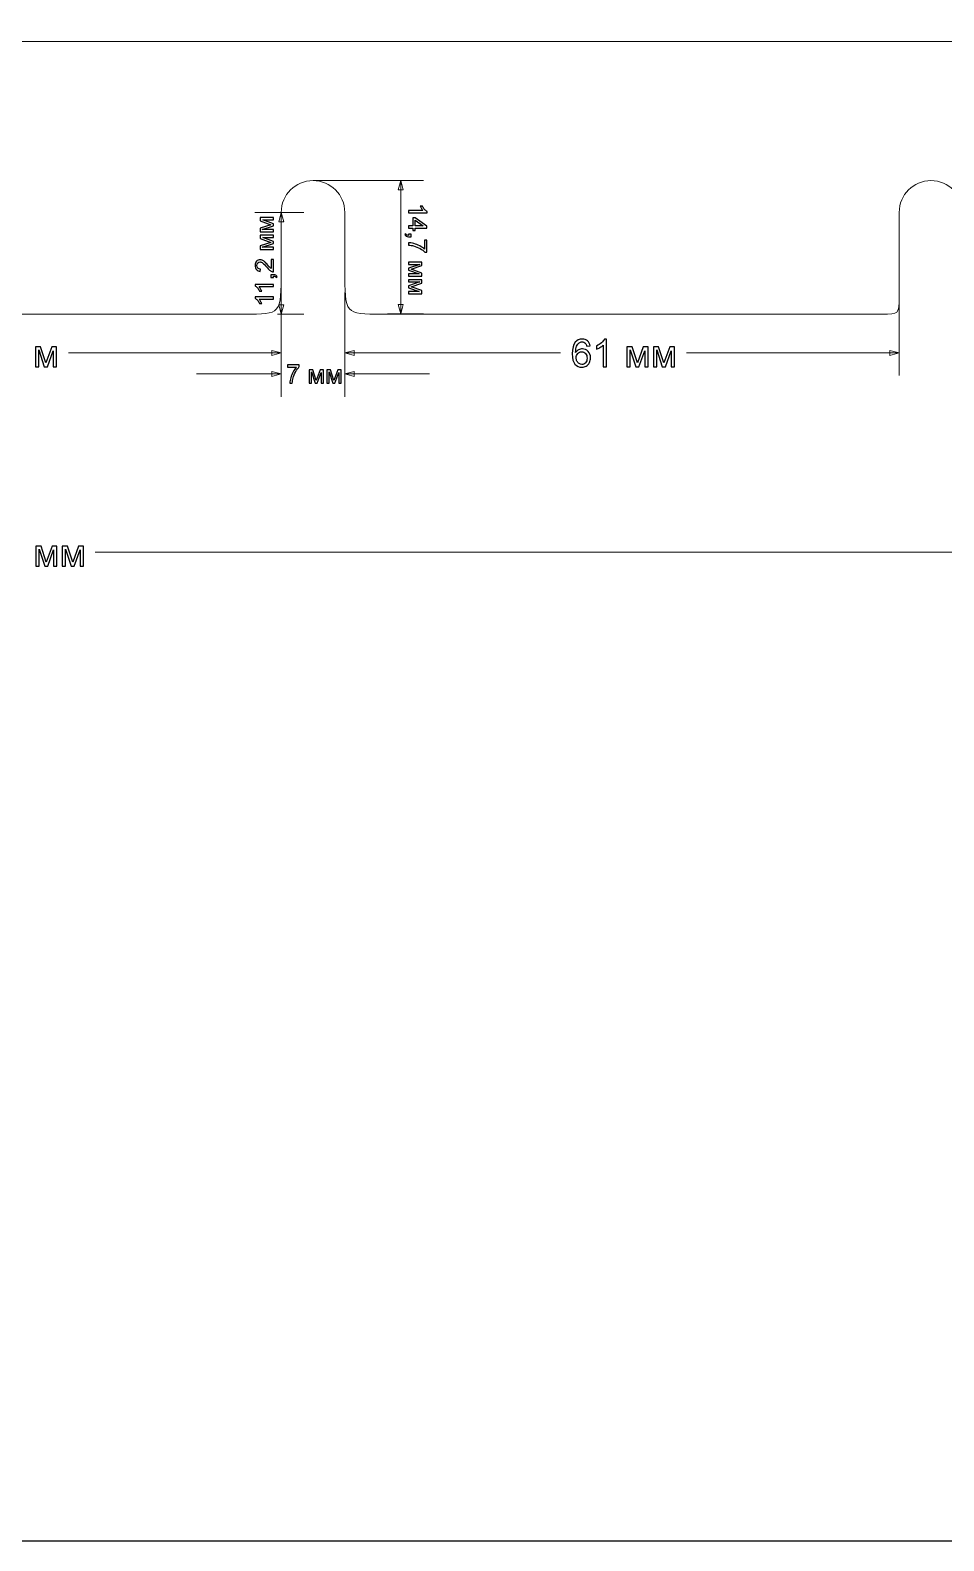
# Model space of a CAD drawing. Header units: centimetres. Extents: x -21 to 21, y -14.8 to 14.8.
# Drawn here: x 0.08 to 10.13, y -14.85 to 1.78 of the extents above; entities that cross this region are included whole.
import ezdxf

# ---------------------------------------------------------------- set-up
doc = ezdxf.new("R2010")
doc.units = ezdxf.units.CM
doc.header["$MEASUREMENT"] = 0
doc.layers.add('layer 1', color=7, linetype='Continuous')

msp = doc.modelspace()

# ---------------------------------------------------------------- linework, layer by layer
at = {"layer": 'layer 1', "color": 250}
msp.add_lwpolyline([(-21, -14.85), (21, -14.85), (21, 14.85), (-21, 14.85), (-21, -14.85)], close=True, dxfattribs=at)
at = {"layer": 'layer 1', "color": 254, "lineweight": 20}
msp.add_open_spline([(-16.71213, 1.65152), (-16.71213, 1.65152), (16.28787, 1.65152), (16.28787, 1.65152), (16.28787, 1.65152), (16.28787, 1.65152), (16.28787, 0.45152), (16.28787, 0.45152), (16.28787, 0.45152), (16.28787, 0.45152), (17.78787, 0.45152), (17.78787, 0.45152), (17.78787, 0.45152), (17.78787, 0.45152), (17.78787, -1.34848), (17.78787, -1.34848), (17.78787, -1.34848), (17.78787, -1.34848), (17.34791, -1.34848), (17.34791, -1.34848), (17.34791, -1.34848), (17.13286, -1.34848), (17.13787, -1.3462), (17.13787, -1.1144), (17.13787, -1.1144), (17.13787, -1.1144), (17.13787, -0.22848), (17.13787, -0.22848), (17.13787, -0.22848), (17.13787, -0.03518), (16.98117, 0.12152), (16.78787, 0.12152), (16.78787, 0.12152), (16.59457, 0.12152), (16.43787, -0.03518), (16.43787, -0.22848), (16.43787, -0.22848), (16.43787, -0.22848), (16.43787, -1.10944), (16.43787, -1.10944), (16.43787, -1.10944), (16.43787, -1.35629), (16.43761, -1.34848), (16.20689, -1.34848), (16.20689, -1.34848), (16.20689, -1.34848), (10.52493, -1.34848), (10.52493, -1.34848), (10.52493, -1.34848), (10.34237, -1.34848), (10.33787, -1.34997), (10.33787, -1.13752), (10.33787, -1.13752), (10.33787, -1.13752), (10.33787, -0.22848), (10.33787, -0.22848), (10.33787, -0.22848), (10.33787, -0.03518), (10.18117, 0.12152), (9.98787, 0.12152), (9.98787, 0.12152), (9.79457, 0.12152), (9.63787, -0.03518), (9.63787, -0.22848), (9.63787, -0.22848), (9.63787, -0.22848), (9.63787, -1.14909), (9.63787, -1.14909), (9.63787, -1.14909), (9.63787, -1.3535), (9.63332, -1.34848), (9.44675, -1.34848), (9.44675, -1.34848), (9.44675, -1.34848), (3.95002, -1.34848), (3.95002, -1.34848), (3.95002, -1.34848), (3.53664, -1.34848), (3.53787, -1.35182), (3.53787, -0.86136), (3.53787, -0.86136), (3.53787, -0.86136), (3.53787, -0.22848), (3.53787, -0.22848), (3.53787, -0.22848), (3.53787, -0.03518), (3.38117, 0.12152), (3.18787, 0.12152), (3.18787, 0.12152), (2.99457, 0.12152), (2.83787, -0.03518), (2.83787, -0.22848), (2.83787, -0.22848), (2.83787, -0.22848), (2.83787, -0.86632), (2.83787, -0.86632), (2.83787, -0.86632), (2.83787, -1.35671), (2.83664, -1.34848), (2.43197, -1.34848), (2.43197, -1.34848), (2.43197, -1.34848), (-2.85623, -1.34848), (-2.85623, -1.34848), (-2.85623, -1.34848), (-3.2609, -1.34848), (-3.26213, -1.35671), (-3.26213, -0.86632), (-3.26213, -0.86632), (-3.26213, -0.86632), (-3.26213, -0.22848), (-3.26213, -0.22848), (-3.26213, -0.22848), (-3.26213, -0.03518), (-3.41883, 0.12152), (-3.61213, 0.12152), (-3.61213, 0.12152), (-3.80543, 0.12152), (-3.96213, -0.03518), (-3.96213, -0.22848), (-3.96213, -0.22848), (-3.96213, -0.22848), (-3.96213, -0.86136), (-3.96213, -0.86136), (-3.96213, -0.86136), (-3.96213, -1.35182), (-3.9609, -1.34848), (-4.37428, -1.34848), (-4.37428, -1.34848), (-4.37428, -1.34848), (-9.87101, -1.34848), (-9.87101, -1.34848), (-9.87101, -1.34848), (-10.05758, -1.34848), (-10.06213, -1.3535), (-10.06213, -1.14909), (-10.06213, -1.14909), (-10.06213, -1.14909), (-10.06213, -0.22848), (-10.06213, -0.22848), (-10.06213, -0.22848), (-10.06213, -0.03518), (-10.21883, 0.12152), (-10.41213, 0.12152), (-10.41213, 0.12152), (-10.60543, 0.12152), (-10.76213, -0.03518), (-10.76213, -0.22848), (-10.76213, -0.22848), (-10.76213, -0.22848), (-10.76213, -1.13752), (-10.76213, -1.13752), (-10.76213, -1.13752), (-10.76213, -1.34997), (-10.76663, -1.34848), (-10.94919, -1.34848), (-10.94919, -1.34848), (-10.94919, -1.34848), (-16.63115, -1.34848), (-16.63115, -1.34848), (-16.63115, -1.34848), (-16.86187, -1.34848), (-16.86213, -1.35629), (-16.86213, -1.10944), (-16.86213, -1.10944), (-16.86213, -1.10944), (-16.86213, -0.22848), (-16.86213, -0.22848), (-16.86213, -0.22848), (-16.86213, -0.03518), (-17.01883, 0.12152), (-17.21213, 0.12152), (-17.21213, 0.12152), (-17.40543, 0.12152), (-17.56213, -0.03518), (-17.56213, -0.22848), (-17.56213, -0.22848), (-17.56213, -0.22848), (-17.56213, -1.1144), (-17.56213, -1.1144), (-17.56213, -1.1144), (-17.56213, -1.3462), (-17.55712, -1.34848), (-17.77217, -1.34848), (-17.77217, -1.34848), (-17.77217, -1.34848), (-18.21213, -1.34848), (-18.21213, -1.34848), (-18.21213, -1.34848), (-18.21213, -1.34848), (-18.21213, 0.45152), (-18.21213, 0.45152), (-18.21213, 0.45152), (-18.21213, 0.45152), (-16.71213, 0.45152), (-16.71213, 0.45152), (-16.71213, 0.45152), (-16.71213, 0.45152), (-16.71213, 1.65152), (-16.71213, 1.65152)], degree=3, knots=[0, 0, 0, 0, 0.01960784, 0.01960784, 0.01960784, 0.01960784, 0.03921569, 0.03921569, 0.03921569, 0.03921569, 0.05882353, 0.05882353, 0.05882353, 0.05882353, 0.07843137, 0.07843137, 0.07843137, 0.07843137, 0.09803922, 0.09803922, 0.09803922, 0.09803922, 0.11764706, 0.11764706, 0.11764706, 0.11764706, 0.1372549, 0.1372549, 0.1372549, 0.1372549, 0.15686275, 0.15686275, 0.15686275, 0.15686275, 0.17647059, 0.17647059, 0.17647059, 0.17647059, 0.19607843, 0.19607843, 0.19607843, 0.19607843, 0.21568627, 0.21568627, 0.21568627, 0.21568627, 0.23529412, 0.23529412, 0.23529412, 0.23529412, 0.25490196, 0.25490196, 0.25490196, 0.25490196, 0.2745098, 0.2745098, 0.2745098, 0.2745098, 0.29411765, 0.29411765, 0.29411765, 0.29411765, 0.31372549, 0.31372549, 0.31372549, 0.31372549, 0.33333333, 0.33333333, 0.33333333, 0.33333333, 0.35294118, 0.35294118, 0.35294118, 0.35294118, 0.37254902, 0.37254902, 0.37254902, 0.37254902, 0.39215686, 0.39215686, 0.39215686, 0.39215686, 0.41176471, 0.41176471, 0.41176471, 0.41176471, 0.43137255, 0.43137255, 0.43137255, 0.43137255, 0.45098039, 0.45098039, 0.45098039, 0.45098039, 0.47058824, 0.47058824, 0.47058824, 0.47058824, 0.49019608, 0.49019608, 0.49019608, 0.49019608, 0.50980392, 0.50980392, 0.50980392, 0.50980392, 0.52941176, 0.52941176, 0.52941176, 0.52941176, 0.54901961, 0.54901961, 0.54901961, 0.54901961, 0.56862745, 0.56862745, 0.56862745, 0.56862745, 0.58823529, 0.58823529, 0.58823529, 0.58823529, 0.60784314, 0.60784314, 0.60784314, 0.60784314, 0.62745098, 0.62745098, 0.62745098, 0.62745098, 0.64705882, 0.64705882, 0.64705882, 0.64705882, 0.66666667, 0.66666667, 0.66666667, 0.66666667, 0.68627451, 0.68627451, 0.68627451, 0.68627451, 0.70588235, 0.70588235, 0.70588235, 0.70588235, 0.7254902, 0.7254902, 0.7254902, 0.7254902, 0.74509804, 0.74509804, 0.74509804, 0.74509804, 0.76470588, 0.76470588, 0.76470588, 0.76470588, 0.78431373, 0.78431373, 0.78431373, 0.78431373, 0.80392157, 0.80392157, 0.80392157, 0.80392157, 0.82352941, 0.82352941, 0.82352941, 0.82352941, 0.84313725, 0.84313725, 0.84313725, 0.84313725, 0.8627451, 0.8627451, 0.8627451, 0.8627451, 0.88235294, 0.88235294, 0.88235294, 0.88235294, 0.90196078, 0.90196078, 0.90196078, 0.90196078, 0.92156863, 0.92156863, 0.92156863, 0.92156863, 0.94117647, 0.94117647, 0.94117647, 0.94117647, 0.96078431, 0.96078431, 0.96078431, 0.96078431, 1, 1, 1, 1], dxfattribs=at)
at = {"layer": 'layer 1', "color": 155, "lineweight": 9}
for points in [[(3.18787, 0.12152), (3.18787, 0.12152), (4.05436, 0.12152), (4.05436, 0.12152)], [(4.00669, 0.12155), (4.00669, 0.12155), (4.40339, 0.1216), (4.40339, 0.1216)], [(4.1534, 0.12157), (4.1534, 0.12157), (4.15357, -1.34541), (4.15357, -1.34541)], [(2.546, -0.23129), (2.546, -0.23129), (3.0887, -0.23129), (3.0887, -0.23129)], [(2.8387, -1.34817), (2.8387, -1.34817), (2.8387, -0.23129), (2.8387, -0.23129)], [(2.83787, -1.11632), (2.83787, -1.11632), (2.83787, -2.02574), (2.83787, -2.02574)], [(3.53787, -1.11136), (3.53787, -1.11136), (3.53787, -2.02574), (3.53787, -2.02574)], [(9.63787, -1.11136), (9.63787, -1.11136), (9.63787, -2.02574), (9.63787, -2.02574)], [(2.83771, -1.21215), (2.83771, -1.21215), (2.83771, -2.25732), (2.83771, -2.25732)], [(3.53802, -1.21215), (3.53802, -1.21215), (3.53802, -2.25732), (3.53802, -2.25732)], [(2.796, -1.34817), (2.796, -1.34817), (3.0887, -1.34817), (3.0887, -1.34817)], [(4.00686, -1.34543), (4.00686, -1.34543), (4.40356, -1.34538), (4.40356, -1.34538)], [(0.49584, -1.77574), (0.49584, -1.77574), (2.83787, -1.77574), (2.83787, -1.77574)], [(3.53787, -1.77574), (3.53787, -1.77574), (5.91209, -1.77574), (5.91209, -1.77574)], [(7.29584, -1.77574), (7.29584, -1.77574), (9.63787, -1.77574), (9.63787, -1.77574)], [(2.83771, -2.00732), (2.83771, -2.00732), (1.90444, -2.00732), (1.90444, -2.00732)], [(4.47129, -2.00732), (4.47129, -2.00732), (3.53802, -2.00732), (3.53802, -2.00732)], [(17.78787, -3.96878), (17.78787, -3.96878), (0.79093, -3.96878), (0.79093, -3.96878)]]:
    msp.add_open_spline(points, degree=3, dxfattribs=at)
for points in [[(4.12619, 0.01997), (4.12619, 0.01997), (4.1534, 0.12157), (4.1534, 0.12157), (4.1534, 0.12157), (4.1534, 0.12157), (4.18063, 0.01997), (4.18063, 0.01997), (4.18063, 0.01997), (4.18063, 0.01997), (4.12619, 0.01997), (4.12619, 0.01997)], [(2.86592, -0.33288), (2.86592, -0.33288), (2.8387, -0.23129), (2.8387, -0.23129), (2.8387, -0.23129), (2.8387, -0.23129), (2.81147, -0.33288), (2.81147, -0.33288), (2.81147, -0.33288), (2.81147, -0.33288), (2.86592, -0.33288), (2.86592, -0.33288)], [(2.86592, -1.24657), (2.86592, -1.24657), (2.8387, -1.34817), (2.8387, -1.34817), (2.8387, -1.34817), (2.8387, -1.34817), (2.81147, -1.24657), (2.81147, -1.24657), (2.81147, -1.24657), (2.81147, -1.24657), (2.86592, -1.24657), (2.86592, -1.24657)], [(4.12633, -1.24381), (4.12633, -1.24381), (4.15357, -1.34541), (4.15357, -1.34541), (4.15357, -1.34541), (4.15357, -1.34541), (4.18078, -1.24381), (4.18078, -1.24381), (4.18078, -1.24381), (4.18078, -1.24381), (4.12633, -1.24381), (4.12633, -1.24381)], [(2.73627, -1.80296), (2.73627, -1.80296), (2.83787, -1.77574), (2.83787, -1.77574), (2.83787, -1.77574), (2.83787, -1.77574), (2.73627, -1.74851), (2.73627, -1.74851), (2.73627, -1.74851), (2.73627, -1.74851), (2.73627, -1.80296), (2.73627, -1.80296)], [(3.63946, -1.80296), (3.63946, -1.80296), (3.53787, -1.77574), (3.53787, -1.77574), (3.53787, -1.77574), (3.53787, -1.77574), (3.63946, -1.74851), (3.63946, -1.74851), (3.63946, -1.74851), (3.63946, -1.74851), (3.63946, -1.80296), (3.63946, -1.80296)], [(9.53627, -1.80296), (9.53627, -1.80296), (9.63787, -1.77574), (9.63787, -1.77574), (9.63787, -1.77574), (9.63787, -1.77574), (9.53627, -1.74851), (9.53627, -1.74851), (9.53627, -1.74851), (9.53627, -1.74851), (9.53627, -1.80296), (9.53627, -1.80296)], [(2.73611, -1.98009), (2.73611, -1.98009), (2.83771, -2.00732), (2.83771, -2.00732), (2.83771, -2.00732), (2.83771, -2.00732), (2.73611, -2.03454), (2.73611, -2.03454), (2.73611, -2.03454), (2.73611, -2.03454), (2.73611, -1.98009), (2.73611, -1.98009)], [(3.63961, -1.98009), (3.63961, -1.98009), (3.53802, -2.00732), (3.53802, -2.00732), (3.53802, -2.00732), (3.53802, -2.00732), (3.63961, -2.03454), (3.63961, -2.03454), (3.63961, -2.03454), (3.63961, -2.03454), (3.63961, -1.98009), (3.63961, -1.98009)]]:
    msp.add_open_spline(points, degree=3, knots=[0, 0, 0, 0, 0.25, 0.25, 0.25, 0.25, 0.5, 0.5, 0.5, 0.5, 1, 1, 1, 1], dxfattribs=at)
at = {"layer": 'layer 1', "color": 155}
for points, knots in [([(4.2395, -0.23395), (4.2395, -0.23395), (4.2395, -0.20911), (4.2395, -0.20911), (4.2395, -0.20911), (4.2395, -0.20911), (4.39764, -0.20911), (4.39764, -0.20911), (4.39764, -0.20911), (4.3919, -0.20314), (4.38621, -0.19528), (4.38052, -0.18559), (4.38052, -0.18559), (4.37482, -0.1759), (4.37054, -0.16715), (4.36772, -0.15944), (4.36772, -0.15944), (4.36772, -0.15944), (4.39171, -0.15944), (4.39171, -0.15944), (4.39171, -0.15944), (4.3982, -0.17332), (4.4061, -0.18545), (4.41542, -0.19585), (4.41542, -0.19585), (4.42468, -0.20624), (4.43367, -0.21363), (4.44242, -0.21795), (4.44242, -0.21795), (4.44242, -0.21795), (4.44242, -0.23395), (4.44242, -0.23395), (4.44242, -0.23395), (4.44242, -0.23395), (4.2395, -0.23395), (4.2395, -0.23395)], [0, 0, 0, 0, 0.1, 0.1, 0.1, 0.1, 0.2, 0.2, 0.2, 0.2, 0.3, 0.3, 0.3, 0.3, 0.4, 0.4, 0.4, 0.4, 0.5, 0.5, 0.5, 0.5, 0.6, 0.6, 0.6, 0.6, 0.7, 0.7, 0.7, 0.7, 0.8, 0.8, 0.8, 0.8, 1, 1, 1, 1]), ([(2.60615, -0.44196), (2.60615, -0.44196), (2.60615, -0.40376), (2.60615, -0.40376), (2.60615, -0.40376), (2.60615, -0.40376), (2.72336, -0.36505), (2.72336, -0.36505), (2.72336, -0.36505), (2.72336, -0.36505), (2.60615, -0.3222), (2.60615, -0.3222), (2.60615, -0.3222), (2.60615, -0.3222), (2.60615, -0.28674), (2.60615, -0.28674), (2.60615, -0.28674), (2.60615, -0.28674), (2.75262, -0.28674), (2.75262, -0.28674), (2.75262, -0.28674), (2.75262, -0.28674), (2.75262, -0.31157), (2.75262, -0.31157), (2.75262, -0.31157), (2.75262, -0.31157), (2.6347, -0.31157), (2.6347, -0.31157), (2.6347, -0.31157), (2.6347, -0.31157), (2.75262, -0.3547), (2.75262, -0.3547), (2.75262, -0.3547), (2.75262, -0.3547), (2.75262, -0.37691), (2.75262, -0.37691), (2.75262, -0.37691), (2.75262, -0.37691), (2.62905, -0.41769), (2.62905, -0.41769), (2.62905, -0.41769), (2.62905, -0.41769), (2.75262, -0.41769), (2.75262, -0.41769), (2.75262, -0.41769), (2.75262, -0.41769), (2.75262, -0.44196), (2.75262, -0.44196), (2.75262, -0.44196), (2.75262, -0.44196), (2.60615, -0.44196), (2.60615, -0.44196)], [0, 0, 0, 0, 0.07142857, 0.07142857, 0.07142857, 0.07142857, 0.14285714, 0.14285714, 0.14285714, 0.14285714, 0.21428571, 0.21428571, 0.21428571, 0.21428571, 0.28571429, 0.28571429, 0.28571429, 0.28571429, 0.35714286, 0.35714286, 0.35714286, 0.35714286, 0.42857143, 0.42857143, 0.42857143, 0.42857143, 0.5, 0.5, 0.5, 0.5, 0.57142857, 0.57142857, 0.57142857, 0.57142857, 0.64285714, 0.64285714, 0.64285714, 0.64285714, 0.71428571, 0.71428571, 0.71428571, 0.71428571, 0.78571429, 0.78571429, 0.78571429, 0.78571429, 0.85714286, 0.85714286, 0.85714286, 0.85714286, 1, 1, 1, 1]), ([(4.2395, -0.37708), (4.2395, -0.37708), (4.28776, -0.37708), (4.28776, -0.37708), (4.28776, -0.37708), (4.28776, -0.37708), (4.28776, -0.28931), (4.28776, -0.28931), (4.28776, -0.28931), (4.28776, -0.28931), (4.31062, -0.28931), (4.31062, -0.28931), (4.31062, -0.28931), (4.31062, -0.28931), (4.44157, -0.38159), (4.44157, -0.38159), (4.44157, -0.38159), (4.44157, -0.38159), (4.44157, -0.40191), (4.44157, -0.40191), (4.44157, -0.40191), (4.44157, -0.40191), (4.31062, -0.40191), (4.31062, -0.40191), (4.31062, -0.40191), (4.31062, -0.40191), (4.31062, -0.42929), (4.31062, -0.42929), (4.31062, -0.42929), (4.31062, -0.42929), (4.28776, -0.42929), (4.28776, -0.42929), (4.28776, -0.42929), (4.28776, -0.42929), (4.28776, -0.40191), (4.28776, -0.40191), (4.28776, -0.40191), (4.28776, -0.40191), (4.2395, -0.40191), (4.2395, -0.40191), (4.2395, -0.40191), (4.2395, -0.40191), (4.2395, -0.37708), (4.2395, -0.37708)], [0, 0, 0, 0, 0.08333333, 0.08333333, 0.08333333, 0.08333333, 0.16666667, 0.16666667, 0.16666667, 0.16666667, 0.25, 0.25, 0.25, 0.25, 0.33333333, 0.33333333, 0.33333333, 0.33333333, 0.41666667, 0.41666667, 0.41666667, 0.41666667, 0.5, 0.5, 0.5, 0.5, 0.58333333, 0.58333333, 0.58333333, 0.58333333, 0.66666667, 0.66666667, 0.66666667, 0.66666667, 0.75, 0.75, 0.75, 0.75, 0.83333333, 0.83333333, 0.83333333, 0.83333333, 1, 1, 1, 1]), ([(4.31062, -0.37708), (4.31062, -0.37708), (4.40154, -0.37708), (4.40154, -0.37708), (4.40154, -0.37708), (4.40154, -0.37708), (4.31062, -0.31372), (4.31062, -0.31372), (4.31062, -0.31372), (4.31062, -0.31372), (4.31062, -0.37708), (4.31062, -0.37708)], [0, 0, 0, 0, 0.25, 0.25, 0.25, 0.25, 0.5, 0.5, 0.5, 0.5, 1, 1, 1, 1]), ([(2.60615, -0.63599), (2.60615, -0.63599), (2.60615, -0.59779), (2.60615, -0.59779), (2.60615, -0.59779), (2.60615, -0.59779), (2.72336, -0.55908), (2.72336, -0.55908), (2.72336, -0.55908), (2.72336, -0.55908), (2.60615, -0.51623), (2.60615, -0.51623), (2.60615, -0.51623), (2.60615, -0.51623), (2.60615, -0.48077), (2.60615, -0.48077), (2.60615, -0.48077), (2.60615, -0.48077), (2.75262, -0.48077), (2.75262, -0.48077), (2.75262, -0.48077), (2.75262, -0.48077), (2.75262, -0.5056), (2.75262, -0.5056), (2.75262, -0.5056), (2.75262, -0.5056), (2.6347, -0.5056), (2.6347, -0.5056), (2.6347, -0.5056), (2.6347, -0.5056), (2.75262, -0.54873), (2.75262, -0.54873), (2.75262, -0.54873), (2.75262, -0.54873), (2.75262, -0.57094), (2.75262, -0.57094), (2.75262, -0.57094), (2.75262, -0.57094), (2.62905, -0.61172), (2.62905, -0.61172), (2.62905, -0.61172), (2.62905, -0.61172), (2.75262, -0.61172), (2.75262, -0.61172), (2.75262, -0.61172), (2.75262, -0.61172), (2.75262, -0.63599), (2.75262, -0.63599), (2.75262, -0.63599), (2.75262, -0.63599), (2.60615, -0.63599), (2.60615, -0.63599)], [0, 0, 0, 0, 0.07142857, 0.07142857, 0.07142857, 0.07142857, 0.14285714, 0.14285714, 0.14285714, 0.14285714, 0.21428571, 0.21428571, 0.21428571, 0.21428571, 0.28571429, 0.28571429, 0.28571429, 0.28571429, 0.35714286, 0.35714286, 0.35714286, 0.35714286, 0.42857143, 0.42857143, 0.42857143, 0.42857143, 0.5, 0.5, 0.5, 0.5, 0.57142857, 0.57142857, 0.57142857, 0.57142857, 0.64285714, 0.64285714, 0.64285714, 0.64285714, 0.71428571, 0.71428571, 0.71428571, 0.71428571, 0.78571429, 0.78571429, 0.78571429, 0.78571429, 0.85714286, 0.85714286, 0.85714286, 0.85714286, 1, 1, 1, 1]), ([(4.2395, -0.468), (4.2395, -0.468), (4.26772, -0.468), (4.26772, -0.468), (4.26772, -0.468), (4.26772, -0.468), (4.26772, -0.49622), (4.26772, -0.49622), (4.26772, -0.49622), (4.26772, -0.49622), (4.2395, -0.49622), (4.2395, -0.49622), (4.2395, -0.49622), (4.2291, -0.49622), (4.22069, -0.49439), (4.21429, -0.49067), (4.21429, -0.49067), (4.20789, -0.487), (4.20291, -0.48112), (4.19942, -0.47308), (4.19942, -0.47308), (4.19942, -0.47308), (4.21015, -0.4663), (4.21015, -0.4663), (4.21015, -0.4663), (4.21245, -0.47157), (4.21584, -0.47543), (4.22026, -0.47788), (4.22026, -0.47788), (4.22473, -0.48037), (4.23113, -0.48178), (4.2395, -0.48206), (4.2395, -0.48206), (4.2395, -0.48206), (4.2395, -0.468), (4.2395, -0.468)], [0, 0, 0, 0, 0.1, 0.1, 0.1, 0.1, 0.2, 0.2, 0.2, 0.2, 0.3, 0.3, 0.3, 0.3, 0.4, 0.4, 0.4, 0.4, 0.5, 0.5, 0.5, 0.5, 0.6, 0.6, 0.6, 0.6, 0.7, 0.7, 0.7, 0.7, 0.8, 0.8, 0.8, 0.8, 1, 1, 1, 1]), ([(4.41532, -0.53455), (4.41532, -0.53455), (4.43903, -0.53455), (4.43903, -0.53455), (4.43903, -0.53455), (4.43903, -0.53455), (4.43903, -0.66522), (4.43903, -0.66522), (4.43903, -0.66522), (4.43903, -0.66522), (4.41984, -0.66522), (4.41984, -0.66522), (4.41984, -0.66522), (4.40615, -0.65238), (4.38795, -0.63959), (4.36523, -0.62698), (4.36523, -0.62698), (4.34251, -0.61433), (4.31913, -0.60459), (4.2951, -0.59768), (4.2951, -0.59768), (4.27821, -0.59274), (4.25963, -0.58954), (4.2395, -0.58818), (4.2395, -0.58818), (4.2395, -0.58818), (4.2395, -0.56278), (4.2395, -0.56278), (4.2395, -0.56278), (4.2554, -0.56306), (4.27464, -0.56616), (4.29717, -0.57214), (4.29717, -0.57214), (4.31974, -0.57811), (4.34148, -0.58662), (4.36241, -0.59777), (4.36241, -0.59777), (4.38334, -0.60892), (4.40098, -0.62077), (4.41532, -0.63333), (4.41532, -0.63333), (4.41532, -0.63333), (4.41532, -0.53455), (4.41532, -0.53455)], [0, 0, 0, 0, 0.08333333, 0.08333333, 0.08333333, 0.08333333, 0.16666667, 0.16666667, 0.16666667, 0.16666667, 0.25, 0.25, 0.25, 0.25, 0.33333333, 0.33333333, 0.33333333, 0.33333333, 0.41666667, 0.41666667, 0.41666667, 0.41666667, 0.5, 0.5, 0.5, 0.5, 0.58333333, 0.58333333, 0.58333333, 0.58333333, 0.66666667, 0.66666667, 0.66666667, 0.66666667, 0.75, 0.75, 0.75, 0.75, 0.83333333, 0.83333333, 0.83333333, 0.83333333, 1, 1, 1, 1]), ([(2.72891, -0.74887), (2.72891, -0.74887), (2.75262, -0.74887), (2.75262, -0.74887), (2.75262, -0.74887), (2.75262, -0.74887), (2.75262, -0.88265), (2.75262, -0.88265), (2.75262, -0.88265), (2.74665, -0.88283), (2.74091, -0.88185), (2.73536, -0.87973), (2.73536, -0.87973), (2.72628, -0.8763), (2.7173, -0.87079), (2.7085, -0.86322), (2.7085, -0.86322), (2.6997, -0.85565), (2.68954, -0.84483), (2.67802, -0.83076), (2.67802, -0.83076), (2.66, -0.80889), (2.64575, -0.79403), (2.63522, -0.78627), (2.63522, -0.78627), (2.62468, -0.77846), (2.61471, -0.77456), (2.6053, -0.77456), (2.6053, -0.77456), (2.59547, -0.77456), (2.58719, -0.77808), (2.58042, -0.78514), (2.58042, -0.78514), (2.57369, -0.79219), (2.57031, -0.80141), (2.57031, -0.81275), (2.57031, -0.81275), (2.57031, -0.82474), (2.57388, -0.83434), (2.58103, -0.84154), (2.58103, -0.84154), (2.58813, -0.84873), (2.59801, -0.85235), (2.61066, -0.85245), (2.61066, -0.85245), (2.61066, -0.85245), (2.60812, -0.87785), (2.60812, -0.87785), (2.60812, -0.87785), (2.58912, -0.87611), (2.57463, -0.86952), (2.56466, -0.85814), (2.56466, -0.85814), (2.55469, -0.84671), (2.5497, -0.83142), (2.5497, -0.81218), (2.5497, -0.81218), (2.5497, -0.79281), (2.55507, -0.77742), (2.56584, -0.76614), (2.56584, -0.76614), (2.57661, -0.7548), (2.58997, -0.74916), (2.60587, -0.74916), (2.60587, -0.74916), (2.61396, -0.74916), (2.62191, -0.7508), (2.62971, -0.75414), (2.62971, -0.75414), (2.63757, -0.75743), (2.6458, -0.76294), (2.65445, -0.7706), (2.65445, -0.7706), (2.66306, -0.77832), (2.67496, -0.79107), (2.69001, -0.80885), (2.69001, -0.80885), (2.70253, -0.82376), (2.71099, -0.83335), (2.71546, -0.83758), (2.71546, -0.83758), (2.71993, -0.84182), (2.7244, -0.8453), (2.72891, -0.84807), (2.72891, -0.84807), (2.72891, -0.84807), (2.72891, -0.74887), (2.72891, -0.74887)], [0, 0, 0, 0, 0.04347826, 0.04347826, 0.04347826, 0.04347826, 0.08695652, 0.08695652, 0.08695652, 0.08695652, 0.13043478, 0.13043478, 0.13043478, 0.13043478, 0.17391304, 0.17391304, 0.17391304, 0.17391304, 0.2173913, 0.2173913, 0.2173913, 0.2173913, 0.26086957, 0.26086957, 0.26086957, 0.26086957, 0.30434783, 0.30434783, 0.30434783, 0.30434783, 0.34782609, 0.34782609, 0.34782609, 0.34782609, 0.39130435, 0.39130435, 0.39130435, 0.39130435, 0.43478261, 0.43478261, 0.43478261, 0.43478261, 0.47826087, 0.47826087, 0.47826087, 0.47826087, 0.52173913, 0.52173913, 0.52173913, 0.52173913, 0.56521739, 0.56521739, 0.56521739, 0.56521739, 0.60869565, 0.60869565, 0.60869565, 0.60869565, 0.65217391, 0.65217391, 0.65217391, 0.65217391, 0.69565217, 0.69565217, 0.69565217, 0.69565217, 0.73913043, 0.73913043, 0.73913043, 0.73913043, 0.7826087, 0.7826087, 0.7826087, 0.7826087, 0.82608696, 0.82608696, 0.82608696, 0.82608696, 0.86956522, 0.86956522, 0.86956522, 0.86956522, 0.91304348, 0.91304348, 0.91304348, 0.91304348, 1, 1, 1, 1]), ([(4.38597, -0.77613), (4.38597, -0.77613), (4.38597, -0.81433), (4.38597, -0.81433), (4.38597, -0.81433), (4.38597, -0.81433), (4.26876, -0.85304), (4.26876, -0.85304), (4.26876, -0.85304), (4.26876, -0.85304), (4.38597, -0.89589), (4.38597, -0.89589), (4.38597, -0.89589), (4.38597, -0.89589), (4.38597, -0.93135), (4.38597, -0.93135), (4.38597, -0.93135), (4.38597, -0.93135), (4.2395, -0.93135), (4.2395, -0.93135), (4.2395, -0.93135), (4.2395, -0.93135), (4.2395, -0.90652), (4.2395, -0.90652), (4.2395, -0.90652), (4.2395, -0.90652), (4.35742, -0.90652), (4.35742, -0.90652), (4.35742, -0.90652), (4.35742, -0.90652), (4.2395, -0.86339), (4.2395, -0.86339), (4.2395, -0.86339), (4.2395, -0.86339), (4.2395, -0.84118), (4.2395, -0.84118), (4.2395, -0.84118), (4.2395, -0.84118), (4.36307, -0.8004), (4.36307, -0.8004), (4.36307, -0.8004), (4.36307, -0.8004), (4.2395, -0.8004), (4.2395, -0.8004), (4.2395, -0.8004), (4.2395, -0.8004), (4.2395, -0.77613), (4.2395, -0.77613), (4.2395, -0.77613), (4.2395, -0.77613), (4.38597, -0.77613), (4.38597, -0.77613)], [0, 0, 0, 0, 0.07142857, 0.07142857, 0.07142857, 0.07142857, 0.14285714, 0.14285714, 0.14285714, 0.14285714, 0.21428571, 0.21428571, 0.21428571, 0.21428571, 0.28571429, 0.28571429, 0.28571429, 0.28571429, 0.35714286, 0.35714286, 0.35714286, 0.35714286, 0.42857143, 0.42857143, 0.42857143, 0.42857143, 0.5, 0.5, 0.5, 0.5, 0.57142857, 0.57142857, 0.57142857, 0.57142857, 0.64285714, 0.64285714, 0.64285714, 0.64285714, 0.71428571, 0.71428571, 0.71428571, 0.71428571, 0.78571429, 0.78571429, 0.78571429, 0.78571429, 0.85714286, 0.85714286, 0.85714286, 0.85714286, 1, 1, 1, 1]), ([(2.75262, -0.94412), (2.75262, -0.94412), (2.7244, -0.94412), (2.7244, -0.94412), (2.7244, -0.94412), (2.7244, -0.94412), (2.7244, -0.9159), (2.7244, -0.9159), (2.7244, -0.9159), (2.7244, -0.9159), (2.75262, -0.9159), (2.75262, -0.9159), (2.75262, -0.9159), (2.76302, -0.9159), (2.77143, -0.91773), (2.77783, -0.92145), (2.77783, -0.92145), (2.78423, -0.92512), (2.78921, -0.931), (2.7927, -0.93904), (2.7927, -0.93904), (2.7927, -0.93904), (2.78197, -0.94582), (2.78197, -0.94582), (2.78197, -0.94582), (2.77967, -0.94055), (2.77628, -0.93669), (2.77186, -0.93424), (2.77186, -0.93424), (2.76739, -0.93175), (2.76099, -0.93034), (2.75262, -0.93006), (2.75262, -0.93006), (2.75262, -0.93006), (2.75262, -0.94412), (2.75262, -0.94412)], [0, 0, 0, 0, 0.1, 0.1, 0.1, 0.1, 0.2, 0.2, 0.2, 0.2, 0.3, 0.3, 0.3, 0.3, 0.4, 0.4, 0.4, 0.4, 0.5, 0.5, 0.5, 0.5, 0.6, 0.6, 0.6, 0.6, 0.7, 0.7, 0.7, 0.7, 0.8, 0.8, 0.8, 0.8, 1, 1, 1, 1]), ([(4.38597, -0.97016), (4.38597, -0.97016), (4.38597, -1.00836), (4.38597, -1.00836), (4.38597, -1.00836), (4.38597, -1.00836), (4.26876, -1.04707), (4.26876, -1.04707), (4.26876, -1.04707), (4.26876, -1.04707), (4.38597, -1.08992), (4.38597, -1.08992), (4.38597, -1.08992), (4.38597, -1.08992), (4.38597, -1.12538), (4.38597, -1.12538), (4.38597, -1.12538), (4.38597, -1.12538), (4.2395, -1.12538), (4.2395, -1.12538), (4.2395, -1.12538), (4.2395, -1.12538), (4.2395, -1.10055), (4.2395, -1.10055), (4.2395, -1.10055), (4.2395, -1.10055), (4.35742, -1.10055), (4.35742, -1.10055), (4.35742, -1.10055), (4.35742, -1.10055), (4.2395, -1.05742), (4.2395, -1.05742), (4.2395, -1.05742), (4.2395, -1.05742), (4.2395, -1.03521), (4.2395, -1.03521), (4.2395, -1.03521), (4.2395, -1.03521), (4.36307, -0.99443), (4.36307, -0.99443), (4.36307, -0.99443), (4.36307, -0.99443), (4.2395, -0.99443), (4.2395, -0.99443), (4.2395, -0.99443), (4.2395, -0.99443), (4.2395, -0.97016), (4.2395, -0.97016), (4.2395, -0.97016), (4.2395, -0.97016), (4.38597, -0.97016), (4.38597, -0.97016)], [0, 0, 0, 0, 0.07142857, 0.07142857, 0.07142857, 0.07142857, 0.14285714, 0.14285714, 0.14285714, 0.14285714, 0.21428571, 0.21428571, 0.21428571, 0.21428571, 0.28571429, 0.28571429, 0.28571429, 0.28571429, 0.35714286, 0.35714286, 0.35714286, 0.35714286, 0.42857143, 0.42857143, 0.42857143, 0.42857143, 0.5, 0.5, 0.5, 0.5, 0.57142857, 0.57142857, 0.57142857, 0.57142857, 0.64285714, 0.64285714, 0.64285714, 0.64285714, 0.71428571, 0.71428571, 0.71428571, 0.71428571, 0.78571429, 0.78571429, 0.78571429, 0.78571429, 0.85714286, 0.85714286, 0.85714286, 0.85714286, 1, 1, 1, 1]), ([(2.75262, -1.02121), (2.75262, -1.02121), (2.75262, -1.04605), (2.75262, -1.04605), (2.75262, -1.04605), (2.75262, -1.04605), (2.59448, -1.04605), (2.59448, -1.04605), (2.59448, -1.04605), (2.60022, -1.05202), (2.60591, -1.05988), (2.6116, -1.06957), (2.6116, -1.06957), (2.6173, -1.07926), (2.62158, -1.08801), (2.6244, -1.09572), (2.6244, -1.09572), (2.6244, -1.09572), (2.60041, -1.09572), (2.60041, -1.09572), (2.60041, -1.09572), (2.59392, -1.08184), (2.58602, -1.06971), (2.5767, -1.05931), (2.5767, -1.05931), (2.56744, -1.04892), (2.55845, -1.04153), (2.5497, -1.03721), (2.5497, -1.03721), (2.5497, -1.03721), (2.5497, -1.02121), (2.5497, -1.02121), (2.5497, -1.02121), (2.5497, -1.02121), (2.75262, -1.02121), (2.75262, -1.02121)], [0, 0, 0, 0, 0.1, 0.1, 0.1, 0.1, 0.2, 0.2, 0.2, 0.2, 0.3, 0.3, 0.3, 0.3, 0.4, 0.4, 0.4, 0.4, 0.5, 0.5, 0.5, 0.5, 0.6, 0.6, 0.6, 0.6, 0.7, 0.7, 0.7, 0.7, 0.8, 0.8, 0.8, 0.8, 1, 1, 1, 1]), ([(2.75262, -1.15724), (2.75262, -1.15724), (2.75262, -1.18208), (2.75262, -1.18208), (2.75262, -1.18208), (2.75262, -1.18208), (2.59448, -1.18208), (2.59448, -1.18208), (2.59448, -1.18208), (2.60022, -1.18805), (2.60591, -1.19591), (2.6116, -1.2056), (2.6116, -1.2056), (2.6173, -1.21529), (2.62158, -1.22404), (2.6244, -1.23175), (2.6244, -1.23175), (2.6244, -1.23175), (2.60041, -1.23175), (2.60041, -1.23175), (2.60041, -1.23175), (2.59392, -1.21787), (2.58602, -1.20574), (2.5767, -1.19534), (2.5767, -1.19534), (2.56744, -1.18495), (2.55845, -1.17756), (2.5497, -1.17324), (2.5497, -1.17324), (2.5497, -1.17324), (2.5497, -1.15724), (2.5497, -1.15724), (2.5497, -1.15724), (2.5497, -1.15724), (2.75262, -1.15724), (2.75262, -1.15724)], [0, 0, 0, 0, 0.1, 0.1, 0.1, 0.1, 0.2, 0.2, 0.2, 0.2, 0.3, 0.3, 0.3, 0.3, 0.4, 0.4, 0.4, 0.4, 0.5, 0.5, 0.5, 0.5, 0.6, 0.6, 0.6, 0.6, 0.7, 0.7, 0.7, 0.7, 0.8, 0.8, 0.8, 0.8, 1, 1, 1, 1]), ([(6.23637, -1.6989), (6.23637, -1.6989), (6.19954, -1.70186), (6.19954, -1.70186), (6.19954, -1.70186), (6.19623, -1.68726), (6.1915, -1.6766), (6.18536, -1.66997), (6.18536, -1.66997), (6.17527, -1.65932), (6.16278, -1.65403), (6.14797, -1.65403), (6.14797, -1.65403), (6.13604, -1.65403), (6.12546, -1.65734), (6.11636, -1.66397), (6.11636, -1.66397), (6.10465, -1.67251), (6.09547, -1.68493), (6.08863, -1.7013), (6.08863, -1.7013), (6.08186, -1.71774), (6.07833, -1.74109), (6.07805, -1.77136), (6.07805, -1.77136), (6.08701, -1.75774), (6.09801, -1.74758), (6.111, -1.74102), (6.111, -1.74102), (6.12398, -1.73439), (6.13752, -1.73107), (6.15178, -1.73107), (6.15178, -1.73107), (6.17661, -1.73107), (6.19778, -1.74024), (6.21528, -1.75852), (6.21528, -1.75852), (6.2327, -1.77679), (6.24145, -1.80036), (6.24145, -1.82935), (6.24145, -1.82935), (6.24145, -1.8484), (6.23736, -1.86604), (6.22918, -1.88241), (6.22918, -1.88241), (6.22092, -1.89878), (6.2097, -1.91127), (6.19531, -1.91995), (6.19531, -1.91995), (6.18099, -1.92863), (6.16469, -1.933), (6.14648, -1.933), (6.14648, -1.933), (6.11551, -1.933), (6.09018, -1.92157), (6.07057, -1.89878), (6.07057, -1.89878), (6.05102, -1.87599), (6.04122, -1.83839), (6.04122, -1.78603), (6.04122, -1.78603), (6.04122, -1.72747), (6.05208, -1.68486), (6.07374, -1.65826), (6.07374, -1.65826), (6.09265, -1.63512), (6.11812, -1.62355), (6.15022, -1.62355), (6.15022, -1.62355), (6.17407, -1.62355), (6.19369, -1.63025), (6.20893, -1.64358), (6.20893, -1.64358), (6.22417, -1.65692), (6.23334, -1.67533), (6.23637, -1.6989)], [0, 0, 0, 0, 0.05, 0.05, 0.05, 0.05, 0.1, 0.1, 0.1, 0.1, 0.15, 0.15, 0.15, 0.15, 0.2, 0.2, 0.2, 0.2, 0.25, 0.25, 0.25, 0.25, 0.3, 0.3, 0.3, 0.3, 0.35, 0.35, 0.35, 0.35, 0.4, 0.4, 0.4, 0.4, 0.45, 0.45, 0.45, 0.45, 0.5, 0.5, 0.5, 0.5, 0.55, 0.55, 0.55, 0.55, 0.6, 0.6, 0.6, 0.6, 0.65, 0.65, 0.65, 0.65, 0.7, 0.7, 0.7, 0.7, 0.75, 0.75, 0.75, 0.75, 0.8, 0.8, 0.8, 0.8, 0.85, 0.85, 0.85, 0.85, 0.9, 0.9, 0.9, 0.9, 1, 1, 1, 1]), ([(6.41805, -1.92792), (6.41805, -1.92792), (6.3808, -1.92792), (6.3808, -1.92792), (6.3808, -1.92792), (6.3808, -1.92792), (6.3808, -1.69071), (6.3808, -1.69071), (6.3808, -1.69071), (6.37184, -1.69932), (6.36005, -1.70786), (6.34552, -1.7164), (6.34552, -1.7164), (6.33098, -1.72493), (6.31786, -1.73135), (6.30629, -1.73559), (6.30629, -1.73559), (6.30629, -1.73559), (6.30629, -1.6996), (6.30629, -1.6996), (6.30629, -1.6996), (6.3271, -1.68987), (6.34531, -1.67801), (6.3609, -1.66404), (6.3609, -1.66404), (6.37649, -1.65014), (6.38757, -1.63667), (6.39406, -1.62355), (6.39406, -1.62355), (6.39406, -1.62355), (6.41805, -1.62355), (6.41805, -1.62355), (6.41805, -1.62355), (6.41805, -1.62355), (6.41805, -1.92792), (6.41805, -1.92792)], [0, 0, 0, 0, 0.1, 0.1, 0.1, 0.1, 0.2, 0.2, 0.2, 0.2, 0.3, 0.3, 0.3, 0.3, 0.4, 0.4, 0.4, 0.4, 0.5, 0.5, 0.5, 0.5, 0.6, 0.6, 0.6, 0.6, 0.7, 0.7, 0.7, 0.7, 0.8, 0.8, 0.8, 0.8, 1, 1, 1, 1]), ([(0.13388, -1.70821), (0.13388, -1.70821), (0.19117, -1.70821), (0.19117, -1.70821), (0.19117, -1.70821), (0.19117, -1.70821), (0.24924, -1.88403), (0.24924, -1.88403), (0.24924, -1.88403), (0.24924, -1.88403), (0.31351, -1.70821), (0.31351, -1.70821), (0.31351, -1.70821), (0.31351, -1.70821), (0.36671, -1.70821), (0.36671, -1.70821), (0.36671, -1.70821), (0.36671, -1.70821), (0.36671, -1.92792), (0.36671, -1.92792), (0.36671, -1.92792), (0.36671, -1.92792), (0.32946, -1.92792), (0.32946, -1.92792), (0.32946, -1.92792), (0.32946, -1.92792), (0.32946, -1.75104), (0.32946, -1.75104), (0.32946, -1.75104), (0.32946, -1.75104), (0.26476, -1.92792), (0.26476, -1.92792), (0.26476, -1.92792), (0.26476, -1.92792), (0.23146, -1.92792), (0.23146, -1.92792), (0.23146, -1.92792), (0.23146, -1.92792), (0.17029, -1.74257), (0.17029, -1.74257), (0.17029, -1.74257), (0.17029, -1.74257), (0.17029, -1.92792), (0.17029, -1.92792), (0.17029, -1.92792), (0.17029, -1.92792), (0.13388, -1.92792), (0.13388, -1.92792), (0.13388, -1.92792), (0.13388, -1.92792), (0.13388, -1.70821), (0.13388, -1.70821)], [0, 0, 0, 0, 0.07142857, 0.07142857, 0.07142857, 0.07142857, 0.14285714, 0.14285714, 0.14285714, 0.14285714, 0.21428571, 0.21428571, 0.21428571, 0.21428571, 0.28571429, 0.28571429, 0.28571429, 0.28571429, 0.35714286, 0.35714286, 0.35714286, 0.35714286, 0.42857143, 0.42857143, 0.42857143, 0.42857143, 0.5, 0.5, 0.5, 0.5, 0.57142857, 0.57142857, 0.57142857, 0.57142857, 0.64285714, 0.64285714, 0.64285714, 0.64285714, 0.71428571, 0.71428571, 0.71428571, 0.71428571, 0.78571429, 0.78571429, 0.78571429, 0.78571429, 0.85714286, 0.85714286, 0.85714286, 0.85714286, 1, 1, 1, 1]), ([(6.08397, -1.82971), (6.08397, -1.84255), (6.08672, -1.85483), (6.09216, -1.86654), (6.09216, -1.86654), (6.09759, -1.87825), (6.10521, -1.88714), (6.11488, -1.89328), (6.11488, -1.89328), (6.12461, -1.89942), (6.13491, -1.90252), (6.14585, -1.90252), (6.14585, -1.90252), (6.16172, -1.90252), (6.17527, -1.89617), (6.18649, -1.88347), (6.18649, -1.88347), (6.19771, -1.87077), (6.20335, -1.85356), (6.20335, -1.83175), (6.20335, -1.83175), (6.20335, -1.8108), (6.19778, -1.79429), (6.1867, -1.78222), (6.1867, -1.78222), (6.17562, -1.77016), (6.16151, -1.76409), (6.14437, -1.76409), (6.14437, -1.76409), (6.12758, -1.76409), (6.11325, -1.77016), (6.10154, -1.78222), (6.10154, -1.78222), (6.08983, -1.79429), (6.08397, -1.81009), (6.08397, -1.82971)], [0, 0, 0, 0, 0.1, 0.1, 0.1, 0.1, 0.2, 0.2, 0.2, 0.2, 0.3, 0.3, 0.3, 0.3, 0.4, 0.4, 0.4, 0.4, 0.5, 0.5, 0.5, 0.5, 0.6, 0.6, 0.6, 0.6, 0.7, 0.7, 0.7, 0.7, 0.8, 0.8, 0.8, 0.8, 1, 1, 1, 1]), ([(6.64284, -1.70821), (6.64284, -1.70821), (6.70013, -1.70821), (6.70013, -1.70821), (6.70013, -1.70821), (6.70013, -1.70821), (6.7582, -1.88403), (6.7582, -1.88403), (6.7582, -1.88403), (6.7582, -1.88403), (6.82247, -1.70821), (6.82247, -1.70821), (6.82247, -1.70821), (6.82247, -1.70821), (6.87567, -1.70821), (6.87567, -1.70821), (6.87567, -1.70821), (6.87567, -1.70821), (6.87567, -1.92792), (6.87567, -1.92792), (6.87567, -1.92792), (6.87567, -1.92792), (6.83842, -1.92792), (6.83842, -1.92792), (6.83842, -1.92792), (6.83842, -1.92792), (6.83842, -1.75104), (6.83842, -1.75104), (6.83842, -1.75104), (6.83842, -1.75104), (6.77372, -1.92792), (6.77372, -1.92792), (6.77372, -1.92792), (6.77372, -1.92792), (6.74042, -1.92792), (6.74042, -1.92792), (6.74042, -1.92792), (6.74042, -1.92792), (6.67925, -1.74257), (6.67925, -1.74257), (6.67925, -1.74257), (6.67925, -1.74257), (6.67925, -1.92792), (6.67925, -1.92792), (6.67925, -1.92792), (6.67925, -1.92792), (6.64284, -1.92792), (6.64284, -1.92792), (6.64284, -1.92792), (6.64284, -1.92792), (6.64284, -1.70821), (6.64284, -1.70821)], [0, 0, 0, 0, 0.07142857, 0.07142857, 0.07142857, 0.07142857, 0.14285714, 0.14285714, 0.14285714, 0.14285714, 0.21428571, 0.21428571, 0.21428571, 0.21428571, 0.28571429, 0.28571429, 0.28571429, 0.28571429, 0.35714286, 0.35714286, 0.35714286, 0.35714286, 0.42857143, 0.42857143, 0.42857143, 0.42857143, 0.5, 0.5, 0.5, 0.5, 0.57142857, 0.57142857, 0.57142857, 0.57142857, 0.64285714, 0.64285714, 0.64285714, 0.64285714, 0.71428571, 0.71428571, 0.71428571, 0.71428571, 0.78571429, 0.78571429, 0.78571429, 0.78571429, 0.85714286, 0.85714286, 0.85714286, 0.85714286, 1, 1, 1, 1]), ([(6.93388, -1.70821), (6.93388, -1.70821), (6.99117, -1.70821), (6.99117, -1.70821), (6.99117, -1.70821), (6.99117, -1.70821), (7.04924, -1.88403), (7.04924, -1.88403), (7.04924, -1.88403), (7.04924, -1.88403), (7.11351, -1.70821), (7.11351, -1.70821), (7.11351, -1.70821), (7.11351, -1.70821), (7.16671, -1.70821), (7.16671, -1.70821), (7.16671, -1.70821), (7.16671, -1.70821), (7.16671, -1.92792), (7.16671, -1.92792), (7.16671, -1.92792), (7.16671, -1.92792), (7.12946, -1.92792), (7.12946, -1.92792), (7.12946, -1.92792), (7.12946, -1.92792), (7.12946, -1.75104), (7.12946, -1.75104), (7.12946, -1.75104), (7.12946, -1.75104), (7.06476, -1.92792), (7.06476, -1.92792), (7.06476, -1.92792), (7.06476, -1.92792), (7.03146, -1.92792), (7.03146, -1.92792), (7.03146, -1.92792), (7.03146, -1.92792), (6.97029, -1.74257), (6.97029, -1.74257), (6.97029, -1.74257), (6.97029, -1.74257), (6.97029, -1.92792), (6.97029, -1.92792), (6.97029, -1.92792), (6.97029, -1.92792), (6.93388, -1.92792), (6.93388, -1.92792), (6.93388, -1.92792), (6.93388, -1.92792), (6.93388, -1.70821), (6.93388, -1.70821)], [0, 0, 0, 0, 0.07142857, 0.07142857, 0.07142857, 0.07142857, 0.14285714, 0.14285714, 0.14285714, 0.14285714, 0.21428571, 0.21428571, 0.21428571, 0.21428571, 0.28571429, 0.28571429, 0.28571429, 0.28571429, 0.35714286, 0.35714286, 0.35714286, 0.35714286, 0.42857143, 0.42857143, 0.42857143, 0.42857143, 0.5, 0.5, 0.5, 0.5, 0.57142857, 0.57142857, 0.57142857, 0.57142857, 0.64285714, 0.64285714, 0.64285714, 0.64285714, 0.71428571, 0.71428571, 0.71428571, 0.71428571, 0.78571429, 0.78571429, 0.78571429, 0.78571429, 0.85714286, 0.85714286, 0.85714286, 0.85714286, 1, 1, 1, 1]), ([(2.90571, -1.93126), (2.90571, -1.93126), (2.90571, -1.90755), (2.90571, -1.90755), (2.90571, -1.90755), (2.90571, -1.90755), (3.03638, -1.90755), (3.03638, -1.90755), (3.03638, -1.90755), (3.03638, -1.90755), (3.03638, -1.92674), (3.03638, -1.92674), (3.03638, -1.92674), (3.02354, -1.94043), (3.01075, -1.95863), (2.99814, -1.98135), (2.99814, -1.98135), (2.98549, -2.00407), (2.97575, -2.02745), (2.96884, -2.05148), (2.96884, -2.05148), (2.9639, -2.06837), (2.9607, -2.08695), (2.95934, -2.10708), (2.95934, -2.10708), (2.95934, -2.10708), (2.93394, -2.10708), (2.93394, -2.10708), (2.93394, -2.10708), (2.93422, -2.09118), (2.93732, -2.07194), (2.9433, -2.04941), (2.9433, -2.04941), (2.94927, -2.02684), (2.95778, -2.0051), (2.96893, -1.98417), (2.96893, -1.98417), (2.98008, -1.96324), (2.99193, -1.9456), (3.00449, -1.93126), (3.00449, -1.93126), (3.00449, -1.93126), (2.90571, -1.93126), (2.90571, -1.93126)], [0, 0, 0, 0, 0.08333333, 0.08333333, 0.08333333, 0.08333333, 0.16666667, 0.16666667, 0.16666667, 0.16666667, 0.25, 0.25, 0.25, 0.25, 0.33333333, 0.33333333, 0.33333333, 0.33333333, 0.41666667, 0.41666667, 0.41666667, 0.41666667, 0.5, 0.5, 0.5, 0.5, 0.58333333, 0.58333333, 0.58333333, 0.58333333, 0.66666667, 0.66666667, 0.66666667, 0.66666667, 0.75, 0.75, 0.75, 0.75, 0.83333333, 0.83333333, 0.83333333, 0.83333333, 1, 1, 1, 1]), ([(3.14729, -1.96061), (3.14729, -1.96061), (3.18549, -1.96061), (3.18549, -1.96061), (3.18549, -1.96061), (3.18549, -1.96061), (3.2242, -2.07782), (3.2242, -2.07782), (3.2242, -2.07782), (3.2242, -2.07782), (3.26705, -1.96061), (3.26705, -1.96061), (3.26705, -1.96061), (3.26705, -1.96061), (3.30251, -1.96061), (3.30251, -1.96061), (3.30251, -1.96061), (3.30251, -1.96061), (3.30251, -2.10708), (3.30251, -2.10708), (3.30251, -2.10708), (3.30251, -2.10708), (3.27768, -2.10708), (3.27768, -2.10708), (3.27768, -2.10708), (3.27768, -2.10708), (3.27768, -1.98916), (3.27768, -1.98916), (3.27768, -1.98916), (3.27768, -1.98916), (3.23455, -2.10708), (3.23455, -2.10708), (3.23455, -2.10708), (3.23455, -2.10708), (3.21234, -2.10708), (3.21234, -2.10708), (3.21234, -2.10708), (3.21234, -2.10708), (3.17156, -1.98351), (3.17156, -1.98351), (3.17156, -1.98351), (3.17156, -1.98351), (3.17156, -2.10708), (3.17156, -2.10708), (3.17156, -2.10708), (3.17156, -2.10708), (3.14729, -2.10708), (3.14729, -2.10708), (3.14729, -2.10708), (3.14729, -2.10708), (3.14729, -1.96061), (3.14729, -1.96061)], [0, 0, 0, 0, 0.07142857, 0.07142857, 0.07142857, 0.07142857, 0.14285714, 0.14285714, 0.14285714, 0.14285714, 0.21428571, 0.21428571, 0.21428571, 0.21428571, 0.28571429, 0.28571429, 0.28571429, 0.28571429, 0.35714286, 0.35714286, 0.35714286, 0.35714286, 0.42857143, 0.42857143, 0.42857143, 0.42857143, 0.5, 0.5, 0.5, 0.5, 0.57142857, 0.57142857, 0.57142857, 0.57142857, 0.64285714, 0.64285714, 0.64285714, 0.64285714, 0.71428571, 0.71428571, 0.71428571, 0.71428571, 0.78571429, 0.78571429, 0.78571429, 0.78571429, 0.85714286, 0.85714286, 0.85714286, 0.85714286, 1, 1, 1, 1]), ([(3.34132, -1.96061), (3.34132, -1.96061), (3.37952, -1.96061), (3.37952, -1.96061), (3.37952, -1.96061), (3.37952, -1.96061), (3.41823, -2.07782), (3.41823, -2.07782), (3.41823, -2.07782), (3.41823, -2.07782), (3.46108, -1.96061), (3.46108, -1.96061), (3.46108, -1.96061), (3.46108, -1.96061), (3.49654, -1.96061), (3.49654, -1.96061), (3.49654, -1.96061), (3.49654, -1.96061), (3.49654, -2.10708), (3.49654, -2.10708), (3.49654, -2.10708), (3.49654, -2.10708), (3.47171, -2.10708), (3.47171, -2.10708), (3.47171, -2.10708), (3.47171, -2.10708), (3.47171, -1.98916), (3.47171, -1.98916), (3.47171, -1.98916), (3.47171, -1.98916), (3.42858, -2.10708), (3.42858, -2.10708), (3.42858, -2.10708), (3.42858, -2.10708), (3.40637, -2.10708), (3.40637, -2.10708), (3.40637, -2.10708), (3.40637, -2.10708), (3.36559, -1.98351), (3.36559, -1.98351), (3.36559, -1.98351), (3.36559, -1.98351), (3.36559, -2.10708), (3.36559, -2.10708), (3.36559, -2.10708), (3.36559, -2.10708), (3.34132, -2.10708), (3.34132, -2.10708), (3.34132, -2.10708), (3.34132, -2.10708), (3.34132, -1.96061), (3.34132, -1.96061)], [0, 0, 0, 0, 0.07142857, 0.07142857, 0.07142857, 0.07142857, 0.14285714, 0.14285714, 0.14285714, 0.14285714, 0.21428571, 0.21428571, 0.21428571, 0.21428571, 0.28571429, 0.28571429, 0.28571429, 0.28571429, 0.35714286, 0.35714286, 0.35714286, 0.35714286, 0.42857143, 0.42857143, 0.42857143, 0.42857143, 0.5, 0.5, 0.5, 0.5, 0.57142857, 0.57142857, 0.57142857, 0.57142857, 0.64285714, 0.64285714, 0.64285714, 0.64285714, 0.71428571, 0.71428571, 0.71428571, 0.71428571, 0.78571429, 0.78571429, 0.78571429, 0.78571429, 0.85714286, 0.85714286, 0.85714286, 0.85714286, 1, 1, 1, 1]), ([(0.13793, -3.90125), (0.13793, -3.90125), (0.19522, -3.90125), (0.19522, -3.90125), (0.19522, -3.90125), (0.19522, -3.90125), (0.25329, -4.07707), (0.25329, -4.07707), (0.25329, -4.07707), (0.25329, -4.07707), (0.31756, -3.90125), (0.31756, -3.90125), (0.31756, -3.90125), (0.31756, -3.90125), (0.37076, -3.90125), (0.37076, -3.90125), (0.37076, -3.90125), (0.37076, -3.90125), (0.37076, -4.12096), (0.37076, -4.12096), (0.37076, -4.12096), (0.37076, -4.12096), (0.33351, -4.12096), (0.33351, -4.12096), (0.33351, -4.12096), (0.33351, -4.12096), (0.33351, -3.94408), (0.33351, -3.94408), (0.33351, -3.94408), (0.33351, -3.94408), (0.26881, -4.12096), (0.26881, -4.12096), (0.26881, -4.12096), (0.26881, -4.12096), (0.23551, -4.12096), (0.23551, -4.12096), (0.23551, -4.12096), (0.23551, -4.12096), (0.17434, -3.93561), (0.17434, -3.93561), (0.17434, -3.93561), (0.17434, -3.93561), (0.17434, -4.12096), (0.17434, -4.12096), (0.17434, -4.12096), (0.17434, -4.12096), (0.13793, -4.12096), (0.13793, -4.12096), (0.13793, -4.12096), (0.13793, -4.12096), (0.13793, -3.90125), (0.13793, -3.90125)], [0, 0, 0, 0, 0.07142857, 0.07142857, 0.07142857, 0.07142857, 0.14285714, 0.14285714, 0.14285714, 0.14285714, 0.21428571, 0.21428571, 0.21428571, 0.21428571, 0.28571429, 0.28571429, 0.28571429, 0.28571429, 0.35714286, 0.35714286, 0.35714286, 0.35714286, 0.42857143, 0.42857143, 0.42857143, 0.42857143, 0.5, 0.5, 0.5, 0.5, 0.57142857, 0.57142857, 0.57142857, 0.57142857, 0.64285714, 0.64285714, 0.64285714, 0.64285714, 0.71428571, 0.71428571, 0.71428571, 0.71428571, 0.78571429, 0.78571429, 0.78571429, 0.78571429, 0.85714286, 0.85714286, 0.85714286, 0.85714286, 1, 1, 1, 1]), ([(0.42897, -3.90125), (0.42897, -3.90125), (0.48626, -3.90125), (0.48626, -3.90125), (0.48626, -3.90125), (0.48626, -3.90125), (0.54433, -4.07707), (0.54433, -4.07707), (0.54433, -4.07707), (0.54433, -4.07707), (0.6086, -3.90125), (0.6086, -3.90125), (0.6086, -3.90125), (0.6086, -3.90125), (0.6618, -3.90125), (0.6618, -3.90125), (0.6618, -3.90125), (0.6618, -3.90125), (0.6618, -4.12096), (0.6618, -4.12096), (0.6618, -4.12096), (0.6618, -4.12096), (0.62455, -4.12096), (0.62455, -4.12096), (0.62455, -4.12096), (0.62455, -4.12096), (0.62455, -3.94408), (0.62455, -3.94408), (0.62455, -3.94408), (0.62455, -3.94408), (0.55985, -4.12096), (0.55985, -4.12096), (0.55985, -4.12096), (0.55985, -4.12096), (0.52655, -4.12096), (0.52655, -4.12096), (0.52655, -4.12096), (0.52655, -4.12096), (0.46538, -3.93561), (0.46538, -3.93561), (0.46538, -3.93561), (0.46538, -3.93561), (0.46538, -4.12096), (0.46538, -4.12096), (0.46538, -4.12096), (0.46538, -4.12096), (0.42897, -4.12096), (0.42897, -4.12096), (0.42897, -4.12096), (0.42897, -4.12096), (0.42897, -3.90125), (0.42897, -3.90125)], [0, 0, 0, 0, 0.07142857, 0.07142857, 0.07142857, 0.07142857, 0.14285714, 0.14285714, 0.14285714, 0.14285714, 0.21428571, 0.21428571, 0.21428571, 0.21428571, 0.28571429, 0.28571429, 0.28571429, 0.28571429, 0.35714286, 0.35714286, 0.35714286, 0.35714286, 0.42857143, 0.42857143, 0.42857143, 0.42857143, 0.5, 0.5, 0.5, 0.5, 0.57142857, 0.57142857, 0.57142857, 0.57142857, 0.64285714, 0.64285714, 0.64285714, 0.64285714, 0.71428571, 0.71428571, 0.71428571, 0.71428571, 0.78571429, 0.78571429, 0.78571429, 0.78571429, 0.85714286, 0.85714286, 0.85714286, 0.85714286, 1, 1, 1, 1])]:
    msp.add_open_spline(points, degree=3, knots=knots, dxfattribs=at)

doc.saveas('drawing.dxf')
